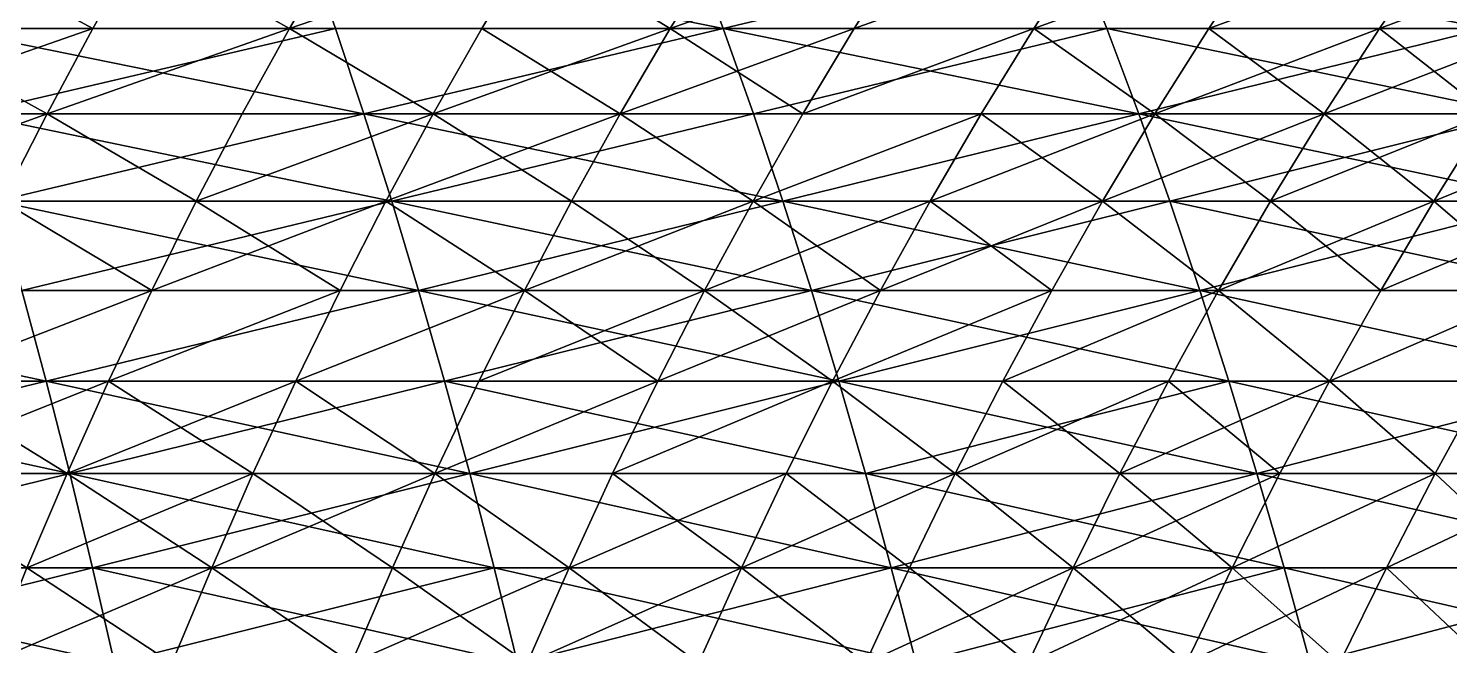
# Model space of a CAD drawing. Header units: millimetres. Extents: x -3250 to 8000, y -3250 to 3250.
# Drawn here: x 5911 to 6162.1, y 420.3 to 529.3 of the extents above; entities that cross this region are included whole.
import ezdxf

# ---------------------------------------------------------------- set-up
doc = ezdxf.new("R2010")
doc.units = ezdxf.units.MM
doc.header["$MEASUREMENT"] = 0
doc.layers.add('MESH_3D', color=2, linetype='CONTINUOUS')

msp = doc.modelspace()

# ---------------------------------------------------------------- linework, layer by layer
at = {"layer": 'MESH_3D'}
for points in [[(5886.95, 529.35, 2165.02), (5922.39, 529.35, 2192.57), (5895.03, 544.14, 2154.35)], [(5960.04, 544.14, 25851.93), (5891.07, 544.14, 25880), (5895.96, 529.35, 25892.46)], [(5895.03, 544.14, 2154.35), (5922.39, 529.35, 2192.57), (5930.74, 544.14, 2182.1)], [(5960.04, 544.14, 25851.93), (5895.96, 529.35, 25892.46), (5965.24, 529.35, 25864.27)], [(5922.39, 529.35, 2192.57), (5957.13, 529.35, 2220.99), (5930.74, 544.14, 2182.1)], [(5930.74, 544.14, 2182.1), (5957.13, 529.35, 2220.99), (5965.73, 544.14, 2210.73)], [(5957.13, 529.35, 2220.99), (6000.01, 544.14, 2240.23), (5965.73, 544.14, 2210.73)], [(5957.13, 529.35, 2220.99), (5991.15, 529.35, 2250.26), (6000.01, 544.14, 2240.23)], [(6033.79, 529.35, 25834.36), (5960.04, 544.14, 25851.93), (5965.24, 529.35, 25864.27)], [(6028.28, 544.14, 25822.16), (5960.04, 544.14, 25851.93), (6033.79, 529.35, 25834.36)], [(5991.15, 529.35, 2250.26), (6024.43, 529.35, 2280.38), (6000.01, 544.14, 2240.23)], [(6000.01, 544.14, 2240.23), (6024.43, 529.35, 2280.38), (6033.53, 544.14, 2270.57)], [(6024.43, 529.35, 2280.38), (6056.95, 529.35, 2311.31), (6066.29, 544.14, 2301.73)], [(6024.43, 529.35, 2280.38), (6066.29, 544.14, 2301.73), (6033.53, 544.14, 2270.57)], [(6095.77, 544.14, 25790.69), (6028.28, 544.14, 25822.16), (6033.79, 529.35, 25834.36)], [(6095.77, 544.14, 25790.69), (6033.79, 529.35, 25834.36), (6101.58, 529.35, 25802.75)], [(6056.95, 529.35, 2311.31), (6098.27, 544.14, 2333.71), (6066.29, 544.14, 2301.73)], [(6056.95, 529.35, 2311.31), (6088.69, 529.35, 2343.05), (6098.27, 544.14, 2333.71)], [(6088.69, 529.35, 2343.05), (6119.62, 529.35, 2375.57), (6129.43, 544.14, 2366.47)], [(6088.69, 529.35, 2343.05), (6129.43, 544.14, 2366.47), (6098.27, 544.14, 2333.71)], [(6168.55, 529.35, 25769.46), (6095.77, 544.14, 25790.69), (6101.58, 529.35, 25802.75)], [(6162.45, 544.14, 25757.55), (6095.77, 544.14, 25790.69), (6168.55, 529.35, 25769.46)], [(6119.62, 529.35, 2375.57), (6159.77, 544.14, 2399.99), (6129.43, 544.14, 2366.47)], [(6119.62, 529.35, 2375.57), (6149.74, 529.35, 2408.85), (6159.77, 544.14, 2399.99)], [(6149.74, 529.35, 2408.85), (6189.27, 544.14, 2434.27), (6159.77, 544.14, 2399.99)], [(6149.74, 529.35, 2408.85), (6179.01, 529.35, 2442.87), (6189.27, 544.14, 2434.27)], [(5879.1, 514.23, 2175.39), (5922.39, 529.35, 2192.57), (5886.95, 529.35, 2165.02)], [(5879.1, 514.23, 2175.39), (5914.28, 514.23, 2202.74), (5922.39, 529.35, 2192.57)], [(5914.28, 514.23, 24497.26), (5879.1, 514.23, 24524.61), (5886.95, 529.35, 24534.98)], [(5914.28, 514.23, 24497.26), (5886.95, 529.35, 24534.98), (5922.39, 529.35, 24507.43)], [(5895.96, 529.35, 807.54), (5965.24, 529.35, 835.73), (5970.29, 514.23, 823.74)], [(5895.96, 529.35, 807.54), (5970.29, 514.23, 823.74), (5900.71, 514.23, 795.43)], [(5965.24, 529.35, 25864.27), (5895.96, 529.35, 25892.46), (5900.71, 514.23, 25904.57)], [(5965.24, 529.35, 25864.27), (5900.71, 514.23, 25904.57), (5970.29, 514.23, 25876.26)], [(5914.28, 514.23, 2202.74), (5957.13, 529.35, 2220.99), (5922.39, 529.35, 2192.57)], [(5914.28, 514.23, 2202.74), (5948.77, 514.23, 2230.95), (5957.13, 529.35, 2220.99)], [(5957.13, 529.35, 24479.01), (5914.28, 514.23, 24497.26), (5922.39, 529.35, 24507.43)], [(5948.77, 514.23, 24469.05), (5914.28, 514.23, 24497.26), (5957.13, 529.35, 24479.01)], [(5948.77, 514.23, 2230.95), (5982.54, 514.23, 2260.02), (5957.13, 529.35, 2220.99)], [(5982.54, 514.23, 24439.98), (5948.77, 514.23, 24469.05), (5957.13, 529.35, 24479.01)], [(5957.13, 529.35, 2220.99), (5982.54, 514.23, 2260.02), (5991.15, 529.35, 2250.26)], [(5982.54, 514.23, 24439.98), (5957.13, 529.35, 24479.01), (5991.15, 529.35, 24449.74)], [(5965.24, 529.35, 835.73), (6033.79, 529.35, 865.64), (5970.29, 514.23, 823.74)], [(6033.79, 529.35, 25834.36), (5965.24, 529.35, 25864.27), (5970.29, 514.23, 25876.26)], [(5970.29, 514.23, 823.74), (6033.79, 529.35, 865.64), (6039.14, 514.23, 853.78)], [(6033.79, 529.35, 25834.36), (5970.29, 514.23, 25876.26), (6039.14, 514.23, 25846.22)], [(5982.54, 514.23, 2260.02), (6015.58, 514.23, 2289.92), (6024.43, 529.35, 2280.38)], [(5982.54, 514.23, 2260.02), (6024.43, 529.35, 2280.38), (5991.15, 529.35, 2250.26)], [(6015.58, 514.23, 24410.08), (5982.54, 514.23, 24439.98), (5991.15, 529.35, 24449.74)], [(6015.58, 514.23, 24410.08), (5991.15, 529.35, 24449.74), (6024.43, 529.35, 24419.62)], [(6015.58, 514.23, 2289.92), (6047.86, 514.23, 2320.63), (6056.95, 529.35, 2311.31)], [(6015.58, 514.23, 2289.92), (6056.95, 529.35, 2311.31), (6024.43, 529.35, 2280.38)], [(6047.86, 514.23, 24379.37), (6015.58, 514.23, 24410.08), (6024.43, 529.35, 24419.62)], [(6047.86, 514.23, 24379.37), (6024.43, 529.35, 24419.62), (6056.95, 529.35, 24388.69)], [(6033.79, 529.35, 865.64), (6101.58, 529.35, 897.25), (6107.22, 514.23, 885.53)], [(6033.79, 529.35, 865.64), (6107.22, 514.23, 885.53), (6039.14, 514.23, 853.78)], [(6101.58, 529.35, 25802.75), (6033.79, 529.35, 25834.36), (6039.14, 514.23, 25846.22)], [(6101.58, 529.35, 25802.75), (6039.14, 514.23, 25846.22), (6107.22, 514.23, 25814.47)], [(6047.86, 514.23, 2320.63), (6079.37, 514.23, 2352.14), (6088.69, 529.35, 2343.05)], [(6047.86, 514.23, 2320.63), (6088.69, 529.35, 2343.05), (6056.95, 529.35, 2311.31)], [(6088.69, 529.35, 24356.95), (6047.86, 514.23, 24379.37), (6056.95, 529.35, 24388.69)], [(6079.37, 514.23, 24347.86), (6047.86, 514.23, 24379.37), (6088.69, 529.35, 24356.95)], [(6079.37, 514.23, 2352.14), (6110.08, 514.23, 2384.42), (6088.69, 529.35, 2343.05)], [(6110.08, 514.23, 24315.58), (6079.37, 514.23, 24347.86), (6088.69, 529.35, 24356.95)], [(6088.69, 529.35, 2343.05), (6110.08, 514.23, 2384.42), (6119.62, 529.35, 2375.57)], [(6110.08, 514.23, 24315.58), (6088.69, 529.35, 24356.95), (6119.62, 529.35, 24324.43)], [(6101.58, 529.35, 897.25), (6174.49, 514.23, 918.96), (6107.22, 514.23, 885.53)], [(6101.58, 529.35, 897.25), (6168.55, 529.35, 930.54), (6174.49, 514.23, 918.96)], [(6168.55, 529.35, 25769.46), (6101.58, 529.35, 25802.75), (6107.22, 514.23, 25814.47)], [(6168.55, 529.35, 25769.46), (6107.22, 514.23, 25814.47), (6174.49, 514.23, 25781.04)], [(6110.08, 514.23, 2384.42), (6139.98, 514.23, 2417.46), (6149.74, 529.35, 2408.85)], [(6110.08, 514.23, 2384.42), (6149.74, 529.35, 2408.85), (6119.62, 529.35, 2375.57)], [(6139.98, 514.23, 24282.54), (6110.08, 514.23, 24315.58), (6119.62, 529.35, 24324.43)], [(6139.98, 514.23, 24282.54), (6119.62, 529.35, 24324.43), (6149.74, 529.35, 24291.15)], [(6139.98, 514.23, 2417.46), (6169.05, 514.23, 2451.23), (6179.01, 529.35, 2442.87)], [(6139.98, 514.23, 2417.46), (6179.01, 529.35, 2442.87), (6149.74, 529.35, 2408.85)], [(6169.05, 514.23, 24248.77), (6139.98, 514.23, 24282.54), (6149.74, 529.35, 24291.15)], [(6169.05, 514.23, 24248.77), (6149.74, 529.35, 24291.15), (6179.01, 529.35, 24257.13)], [(5871.47, 498.79, 2185.46), (5906.4, 498.79, 2212.61), (5914.28, 514.23, 2202.74)], [(5871.47, 498.79, 2185.46), (5914.28, 514.23, 2202.74), (5879.1, 514.23, 2175.39)], [(5906.4, 498.79, 24487.39), (5879.1, 514.23, 24524.61), (5914.28, 514.23, 24497.26)], [(5900.71, 514.23, 795.43), (5975.2, 498.79, 812.11), (5905.33, 498.79, 783.67)], [(5900.71, 514.23, 795.43), (5970.29, 514.23, 823.74), (5975.2, 498.79, 812.11)], [(5970.29, 514.23, 25876.26), (5900.71, 514.23, 25904.57), (5905.33, 498.79, 25916.33)], [(5970.29, 514.23, 25876.26), (5905.33, 498.79, 25916.33), (5975.2, 498.79, 25887.89)], [(5906.4, 498.79, 2212.61), (5940.65, 498.79, 2240.63), (5914.28, 514.23, 2202.74)], [(5940.65, 498.79, 24459.37), (5906.4, 498.79, 24487.39), (5914.28, 514.23, 24497.26)], [(5914.28, 514.23, 2202.74), (5940.65, 498.79, 2240.63), (5948.77, 514.23, 2230.95)], [(5940.65, 498.79, 24459.37), (5914.28, 514.23, 24497.26), (5948.77, 514.23, 24469.05)], [(5940.65, 498.79, 2240.63), (5974.18, 498.79, 2269.49), (5982.54, 514.23, 2260.02)], [(5940.65, 498.79, 2240.63), (5982.54, 514.23, 2260.02), (5948.77, 514.23, 2230.95)], [(5982.54, 514.23, 24439.98), (5940.65, 498.79, 24459.37), (5948.77, 514.23, 24469.05)], [(5974.18, 498.79, 24430.51), (5940.65, 498.79, 24459.37), (5982.54, 514.23, 24439.98)], [(5970.29, 514.23, 823.74), (6044.33, 498.79, 842.27), (5975.2, 498.79, 812.11)], [(5970.29, 514.23, 823.74), (6039.14, 514.23, 853.78), (6044.33, 498.79, 842.27)], [(6039.14, 514.23, 25846.22), (5970.29, 514.23, 25876.26), (5975.2, 498.79, 25887.89)], [(5974.18, 498.79, 2269.49), (6015.58, 514.23, 2289.92), (5982.54, 514.23, 2260.02)], [(5974.18, 498.79, 2269.49), (6006.99, 498.79, 2299.17), (6015.58, 514.23, 2289.92)], [(6006.99, 498.79, 24400.83), (5974.18, 498.79, 24430.51), (5982.54, 514.23, 24439.98)], [(6039.14, 514.23, 25846.22), (5975.2, 498.79, 25887.89), (6044.33, 498.79, 25857.73)], [(6006.99, 498.79, 24400.83), (5982.54, 514.23, 24439.98), (6015.58, 514.23, 24410.08)], [(6006.99, 498.79, 2299.17), (6039.05, 498.79, 2329.67), (6015.58, 514.23, 2289.92)], [(6039.05, 498.79, 24370.33), (6006.99, 498.79, 24400.83), (6015.58, 514.23, 24410.08)], [(6015.58, 514.23, 2289.92), (6039.05, 498.79, 2329.67), (6047.86, 514.23, 2320.63)], [(6039.05, 498.79, 24370.33), (6015.58, 514.23, 24410.08), (6047.86, 514.23, 24379.37)], [(6039.05, 498.79, 2329.67), (6079.37, 514.23, 2352.14), (6047.86, 514.23, 2320.63)], [(6039.05, 498.79, 2329.67), (6070.33, 498.79, 2360.95), (6079.37, 514.23, 2352.14)], [(6079.37, 514.23, 24347.86), (6039.05, 498.79, 24370.33), (6047.86, 514.23, 24379.37)], [(6070.33, 498.79, 24339.05), (6039.05, 498.79, 24370.33), (6079.37, 514.23, 24347.86)], [(6039.14, 514.23, 853.78), (6107.22, 514.23, 885.53), (6044.33, 498.79, 842.27)], [(6107.22, 514.23, 25814.47), (6039.14, 514.23, 25846.22), (6044.33, 498.79, 25857.73)], [(6044.33, 498.79, 842.27), (6107.22, 514.23, 885.53), (6112.7, 498.79, 874.15)], [(6107.22, 514.23, 25814.47), (6044.33, 498.79, 25857.73), (6112.7, 498.79, 25825.85)], [(6070.33, 498.79, 2360.95), (6100.83, 498.79, 2393.01), (6110.08, 514.23, 2384.42)], [(6070.33, 498.79, 2360.95), (6110.08, 514.23, 2384.42), (6079.37, 514.23, 2352.14)], [(6100.83, 498.79, 24306.99), (6070.33, 498.79, 24339.05), (6079.37, 514.23, 24347.86)], [(6100.83, 498.79, 24306.99), (6079.37, 514.23, 24347.86), (6110.08, 514.23, 24315.58)], [(6100.83, 498.79, 2393.01), (6130.51, 498.79, 2425.82), (6110.08, 514.23, 2384.42)], [(6139.98, 514.23, 24282.54), (6100.83, 498.79, 24306.99), (6110.08, 514.23, 24315.58)], [(6130.51, 498.79, 24274.18), (6100.83, 498.79, 24306.99), (6139.98, 514.23, 24282.54)], [(6107.22, 514.23, 885.53), (6174.49, 514.23, 918.96), (6180.25, 498.79, 907.72)], [(6107.22, 514.23, 885.53), (6180.25, 498.79, 907.72), (6112.7, 498.79, 874.15)], [(6174.49, 514.23, 25781.04), (6107.22, 514.23, 25814.47), (6112.7, 498.79, 25825.85)], [(6110.08, 514.23, 2384.42), (6130.51, 498.79, 2425.82), (6139.98, 514.23, 2417.46)], [(6174.49, 514.23, 25781.04), (6112.7, 498.79, 25825.85), (6180.25, 498.79, 25792.28)], [(6130.51, 498.79, 2425.82), (6159.37, 498.79, 2459.35), (6169.05, 514.23, 2451.23)], [(6130.51, 498.79, 2425.82), (6169.05, 514.23, 2451.23), (6139.98, 514.23, 2417.46)], [(6159.37, 498.79, 24240.65), (6130.51, 498.79, 24274.18), (6139.98, 514.23, 24282.54)], [(6159.37, 498.79, 24240.65), (6139.98, 514.23, 24282.54), (6169.05, 514.23, 24248.77)], [(6159.37, 498.79, 2459.35), (6187.39, 498.79, 2493.6), (6197.26, 514.23, 2485.72)], [(6159.37, 498.79, 2459.35), (6197.26, 514.23, 2485.72), (6169.05, 514.23, 2451.23)], [(6187.39, 498.79, 24206.4), (6159.37, 498.79, 24240.65), (6169.05, 514.23, 24248.77)], [(5898.77, 483.04, 2222.18), (5932.78, 483.04, 2250), (5906.4, 498.79, 2212.61)], [(5932.78, 483.04, 24450), (5898.77, 483.04, 24477.82), (5906.4, 498.79, 24487.39)], [(5905.33, 498.79, 783.67), (5979.95, 483.04, 800.83), (5909.8, 483.04, 772.28)], [(5905.33, 498.79, 783.67), (5975.2, 498.79, 812.11), (5979.95, 483.04, 800.83)], [(5975.2, 498.79, 25887.89), (5905.33, 498.79, 25916.33), (5909.8, 483.04, 25927.72)], [(5906.4, 498.79, 2212.61), (5932.78, 483.04, 2250), (5940.65, 498.79, 2240.63)], [(5932.78, 483.04, 24450), (5906.4, 498.79, 24487.39), (5940.65, 498.79, 24459.37)], [(5975.2, 498.79, 25887.89), (5909.8, 483.04, 25927.72), (5979.95, 483.04, 25899.17)], [(5932.78, 483.04, 2250), (5974.18, 498.79, 2269.49), (5940.65, 498.79, 2240.63)], [(5932.78, 483.04, 2250), (5966.08, 483.04, 2278.67), (5974.18, 498.79, 2269.49)], [(5966.08, 483.04, 24421.33), (5932.78, 483.04, 24450), (5940.65, 498.79, 24459.37)], [(5966.08, 483.04, 24421.33), (5940.65, 498.79, 24459.37), (5974.18, 498.79, 24430.51)], [(5966.08, 483.04, 2278.67), (5998.66, 483.04, 2308.15), (5974.18, 498.79, 2269.49)], [(5998.66, 483.04, 24391.85), (5966.08, 483.04, 24421.33), (5974.18, 498.79, 24430.51)], [(5974.18, 498.79, 2269.49), (5998.66, 483.04, 2308.15), (6006.99, 498.79, 2299.17)], [(5998.66, 483.04, 24391.85), (5974.18, 498.79, 24430.51), (6006.99, 498.79, 24400.83)], [(5975.2, 498.79, 812.11), (6044.33, 498.79, 842.27), (6049.37, 483.04, 831.11)], [(5975.2, 498.79, 812.11), (6049.37, 483.04, 831.11), (5979.95, 483.04, 800.83)], [(6044.33, 498.79, 25857.73), (5975.2, 498.79, 25887.89), (5979.95, 483.04, 25899.17)], [(6044.33, 498.79, 25857.73), (5979.95, 483.04, 25899.17), (6049.37, 483.04, 25868.89)], [(5998.66, 483.04, 2308.15), (6039.05, 498.79, 2329.67), (6006.99, 498.79, 2299.17)], [(5998.66, 483.04, 2308.15), (6030.5, 483.04, 2338.43), (6039.05, 498.79, 2329.67)], [(6030.5, 483.04, 24361.57), (5998.66, 483.04, 24391.85), (6006.99, 498.79, 24400.83)], [(6030.5, 483.04, 24361.57), (6006.99, 498.79, 24400.83), (6039.05, 498.79, 24370.33)], [(6030.5, 483.04, 2338.43), (6061.57, 483.04, 2369.5), (6070.33, 498.79, 2360.95)], [(6030.5, 483.04, 2338.43), (6070.33, 498.79, 2360.95), (6039.05, 498.79, 2329.67)], [(6061.57, 483.04, 24330.5), (6030.5, 483.04, 24361.57), (6039.05, 498.79, 24370.33)], [(6061.57, 483.04, 24330.5), (6039.05, 498.79, 24370.33), (6070.33, 498.79, 24339.05)], [(6044.33, 498.79, 842.27), (6112.7, 498.79, 874.15), (6118.01, 483.04, 863.12)], [(6044.33, 498.79, 842.27), (6118.01, 483.04, 863.12), (6049.37, 483.04, 831.11)], [(6112.7, 498.79, 25825.85), (6044.33, 498.79, 25857.73), (6049.37, 483.04, 25868.89)], [(6112.7, 498.79, 25825.85), (6049.37, 483.04, 25868.89), (6118.01, 483.04, 25836.88)], [(6061.57, 483.04, 2369.5), (6091.85, 483.04, 2401.34), (6100.83, 498.79, 2393.01)], [(6061.57, 483.04, 2369.5), (6100.83, 498.79, 2393.01), (6070.33, 498.79, 2360.95)], [(6091.85, 483.04, 24298.66), (6061.57, 483.04, 24330.5), (6070.33, 498.79, 24339.05)], [(6091.85, 483.04, 24298.66), (6070.33, 498.79, 24339.05), (6100.83, 498.79, 24306.99)], [(6091.85, 483.04, 2401.34), (6121.33, 483.04, 2433.92), (6100.83, 498.79, 2393.01)], [(6121.33, 483.04, 24266.08), (6091.85, 483.04, 24298.66), (6100.83, 498.79, 24306.99)], [(6100.83, 498.79, 2393.01), (6121.33, 483.04, 2433.92), (6130.51, 498.79, 2425.82)], [(6121.33, 483.04, 24266.08), (6100.83, 498.79, 24306.99), (6130.51, 498.79, 24274.18)], [(6112.7, 498.79, 874.15), (6185.83, 483.04, 896.83), (6118.01, 483.04, 863.12)], [(6112.7, 498.79, 874.15), (6180.25, 498.79, 907.72), (6185.83, 483.04, 896.83)], [(6180.25, 498.79, 25792.28), (6112.7, 498.79, 25825.85), (6118.01, 483.04, 25836.88)], [(6180.25, 498.79, 25792.28), (6118.01, 483.04, 25836.88), (6185.83, 483.04, 25803.17)], [(6121.33, 483.04, 2433.92), (6150, 483.04, 2467.22), (6159.37, 498.79, 2459.35)], [(6121.33, 483.04, 2433.92), (6159.37, 498.79, 2459.35), (6130.51, 498.79, 2425.82)], [(6150, 483.04, 24232.78), (6121.33, 483.04, 24266.08), (6130.51, 498.79, 24274.18)], [(6150, 483.04, 24232.78), (6130.51, 498.79, 24274.18), (6159.37, 498.79, 24240.65)], [(6150, 483.04, 2467.22), (6177.82, 483.04, 2501.23), (6187.39, 498.79, 2493.6)], [(6150, 483.04, 2467.22), (6187.39, 498.79, 2493.6), (6159.37, 498.79, 2459.35)], [(6177.82, 483.04, 24198.77), (6150, 483.04, 24232.78), (6159.37, 498.79, 24240.65)], [(6177.82, 483.04, 24198.77), (6159.37, 498.79, 24240.65), (6187.39, 498.79, 24206.4)], [(5838.96, 483.04, 745.49), (5909.8, 483.04, 772.28), (5914.13, 466.99, 761.25)], [(5838.96, 483.04, 745.49), (5914.13, 466.99, 761.25), (5843.01, 466.99, 734.36)], [(5914.13, 466.99, 25938.75), (5838.96, 483.04, 25954.51), (5843.01, 466.99, 25965.64)], [(5909.8, 483.04, 25927.72), (5838.96, 483.04, 25954.51), (5914.13, 466.99, 25938.75)], [(5891.39, 466.99, 2231.44), (5932.78, 483.04, 2250), (5898.77, 483.04, 2222.18)], [(5891.39, 466.99, 2231.44), (5925.17, 466.99, 2259.08), (5932.78, 483.04, 2250)], [(5932.78, 483.04, 24450), (5891.39, 466.99, 24468.56), (5898.77, 483.04, 24477.82)], [(5925.17, 466.99, 24440.92), (5891.39, 466.99, 24468.56), (5932.78, 483.04, 24450)], [(5909.8, 483.04, 772.28), (5979.95, 483.04, 800.83), (5914.13, 466.99, 761.25)], [(5979.95, 483.04, 25899.17), (5909.8, 483.04, 25927.72), (5914.13, 466.99, 25938.75)], [(5914.13, 466.99, 761.25), (5979.95, 483.04, 800.83), (5984.55, 466.99, 789.91)], [(5979.95, 483.04, 25899.17), (5914.13, 466.99, 25938.75), (5984.55, 466.99, 25910.09)], [(5925.17, 466.99, 2259.08), (5958.25, 466.99, 2287.55), (5966.08, 483.04, 2278.67)], [(5925.17, 466.99, 2259.08), (5966.08, 483.04, 2278.67), (5932.78, 483.04, 2250)], [(5966.08, 483.04, 24421.33), (5925.17, 466.99, 24440.92), (5932.78, 483.04, 24450)], [(5958.25, 466.99, 24412.45), (5925.17, 466.99, 24440.92), (5966.08, 483.04, 24421.33)], [(5958.25, 466.99, 2287.55), (5998.66, 483.04, 2308.15), (5966.08, 483.04, 2278.67)], [(5958.25, 466.99, 2287.55), (5990.61, 466.99, 2316.83), (5998.66, 483.04, 2308.15)], [(5998.66, 483.04, 24391.85), (5958.25, 466.99, 24412.45), (5966.08, 483.04, 24421.33)], [(5990.61, 466.99, 24383.17), (5958.25, 466.99, 24412.45), (5998.66, 483.04, 24391.85)], [(5979.95, 483.04, 800.83), (6049.37, 483.04, 831.11), (5984.55, 466.99, 789.91)], [(6054.24, 466.99, 25879.68), (5979.95, 483.04, 25899.17), (5984.55, 466.99, 25910.09)], [(6049.37, 483.04, 25868.89), (5979.95, 483.04, 25899.17), (6054.24, 466.99, 25879.68)], [(5984.55, 466.99, 789.91), (6049.37, 483.04, 831.11), (6054.24, 466.99, 820.32)], [(5990.61, 466.99, 2316.83), (6022.23, 466.99, 2346.91), (6030.5, 483.04, 2338.43)], [(5990.61, 466.99, 2316.83), (6030.5, 483.04, 2338.43), (5998.66, 483.04, 2308.15)], [(6022.23, 466.99, 24353.09), (5990.61, 466.99, 24383.17), (5998.66, 483.04, 24391.85)], [(6022.23, 466.99, 24353.09), (5998.66, 483.04, 24391.85), (6030.5, 483.04, 24361.57)], [(6022.23, 466.99, 2346.91), (6053.09, 466.99, 2377.77), (6061.57, 483.04, 2369.5)], [(6022.23, 466.99, 2346.91), (6061.57, 483.04, 2369.5), (6030.5, 483.04, 2338.43)], [(6053.09, 466.99, 24322.23), (6022.23, 466.99, 24353.09), (6030.5, 483.04, 24361.57)], [(6053.09, 466.99, 24322.23), (6030.5, 483.04, 24361.57), (6061.57, 483.04, 24330.5)], [(6049.37, 483.04, 831.11), (6123.15, 466.99, 852.45), (6054.24, 466.99, 820.32)], [(6049.37, 483.04, 831.11), (6118.01, 483.04, 863.12), (6123.15, 466.99, 852.45)], [(6118.01, 483.04, 25836.88), (6049.37, 483.04, 25868.89), (6054.24, 466.99, 25879.68)], [(6053.09, 466.99, 2377.77), (6091.85, 483.04, 2401.34), (6061.57, 483.04, 2369.5)], [(6053.09, 466.99, 2377.77), (6083.17, 466.99, 2409.39), (6091.85, 483.04, 2401.34)], [(6091.85, 483.04, 24298.66), (6053.09, 466.99, 24322.23), (6061.57, 483.04, 24330.5)], [(6083.17, 466.99, 24290.61), (6053.09, 466.99, 24322.23), (6091.85, 483.04, 24298.66)], [(6118.01, 483.04, 25836.88), (6054.24, 466.99, 25879.68), (6123.15, 466.99, 25847.55)], [(6083.17, 466.99, 2409.39), (6121.33, 483.04, 2433.92), (6091.85, 483.04, 2401.34)], [(6083.17, 466.99, 2409.39), (6112.45, 466.99, 2441.75), (6121.33, 483.04, 2433.92)], [(6121.33, 483.04, 24266.08), (6083.17, 466.99, 24290.61), (6091.85, 483.04, 24298.66)], [(6112.45, 466.99, 24258.25), (6083.17, 466.99, 24290.61), (6121.33, 483.04, 24266.08)], [(6112.45, 466.99, 2441.75), (6140.92, 466.99, 2474.83), (6121.33, 483.04, 2433.92)], [(6140.92, 466.99, 24225.17), (6112.45, 466.99, 24258.25), (6121.33, 483.04, 24266.08)], [(6118.01, 483.04, 863.12), (6185.83, 483.04, 896.83), (6191.24, 466.99, 886.29)], [(6118.01, 483.04, 863.12), (6191.24, 466.99, 886.29), (6123.15, 466.99, 852.45)], [(6191.24, 466.99, 25813.71), (6118.01, 483.04, 25836.88), (6123.15, 466.99, 25847.55)], [(6185.83, 483.04, 25803.17), (6118.01, 483.04, 25836.88), (6191.24, 466.99, 25813.71)], [(6121.33, 483.04, 2433.92), (6140.92, 466.99, 2474.83), (6150, 483.04, 2467.22)], [(6140.92, 466.99, 24225.17), (6121.33, 483.04, 24266.08), (6150, 483.04, 24232.78)], [(6140.92, 466.99, 2474.83), (6177.82, 483.04, 2501.23), (6150, 483.04, 2467.22)], [(6140.92, 466.99, 2474.83), (6168.56, 466.99, 2508.61), (6177.82, 483.04, 2501.23)], [(6177.82, 483.04, 24198.77), (6140.92, 466.99, 24225.17), (6150, 483.04, 24232.78)], [(6168.56, 466.99, 24191.39), (6140.92, 466.99, 24225.17), (6177.82, 483.04, 24198.77)], [(5843.01, 466.99, 734.36), (5918.31, 450.66, 750.6), (5846.92, 450.66, 723.61)], [(5843.01, 466.99, 734.36), (5914.13, 466.99, 761.25), (5918.31, 450.66, 750.6)], [(5914.13, 466.99, 25938.75), (5843.01, 466.99, 25965.64), (5846.92, 450.66, 25976.39)], [(5914.13, 466.99, 25938.75), (5846.92, 450.66, 25976.39), (5918.31, 450.66, 25949.4)], [(5884.25, 450.66, 2240.39), (5925.17, 466.99, 2259.08), (5891.39, 466.99, 2231.44)], [(5884.25, 450.66, 2240.39), (5917.81, 450.66, 2267.84), (5925.17, 466.99, 2259.08)], [(5917.81, 450.66, 24432.16), (5884.25, 450.66, 24459.61), (5891.39, 466.99, 24468.56)], [(5917.81, 450.66, 24432.16), (5891.39, 466.99, 24468.56), (5925.17, 466.99, 24440.92)], [(5914.13, 466.99, 761.25), (5989, 450.66, 779.37), (5918.31, 450.66, 750.6)], [(5914.13, 466.99, 761.25), (5984.55, 466.99, 789.91), (5989, 450.66, 779.37)], [(5984.55, 466.99, 25910.09), (5914.13, 466.99, 25938.75), (5918.31, 450.66, 25949.4)], [(5917.81, 450.66, 2267.84), (5950.68, 450.66, 2296.12), (5925.17, 466.99, 2259.08)], [(5958.25, 466.99, 24412.45), (5917.81, 450.66, 24432.16), (5925.17, 466.99, 24440.92)], [(5950.68, 450.66, 24403.88), (5917.81, 450.66, 24432.16), (5958.25, 466.99, 24412.45)], [(5984.55, 466.99, 25910.09), (5918.31, 450.66, 25949.4), (5989, 450.66, 25920.63)], [(5925.17, 466.99, 2259.08), (5950.68, 450.66, 2296.12), (5958.25, 466.99, 2287.55)], [(5950.68, 450.66, 2296.12), (5982.83, 450.66, 2325.22), (5958.25, 466.99, 2287.55)], [(5982.83, 450.66, 24374.78), (5950.68, 450.66, 24403.88), (5958.25, 466.99, 24412.45)], [(5958.25, 466.99, 2287.55), (5982.83, 450.66, 2325.22), (5990.61, 466.99, 2316.83)], [(5982.83, 450.66, 24374.78), (5958.25, 466.99, 24412.45), (5990.61, 466.99, 24383.17)], [(5982.83, 450.66, 2325.22), (6014.24, 450.66, 2355.1), (6022.23, 466.99, 2346.91)], [(5982.83, 450.66, 2325.22), (6022.23, 466.99, 2346.91), (5990.61, 466.99, 2316.83)], [(6022.23, 466.99, 24353.09), (5982.83, 450.66, 24374.78), (5990.61, 466.99, 24383.17)], [(6014.24, 450.66, 24344.9), (5982.83, 450.66, 24374.78), (6022.23, 466.99, 24353.09)], [(5984.55, 466.99, 789.91), (6054.24, 466.99, 820.32), (6058.95, 450.66, 809.89)], [(5984.55, 466.99, 789.91), (6058.95, 450.66, 809.89), (5989, 450.66, 779.37)], [(6054.24, 466.99, 25879.68), (5984.55, 466.99, 25910.09), (5989, 450.66, 25920.63)], [(6054.24, 466.99, 25879.68), (5989, 450.66, 25920.63), (6058.95, 450.66, 25890.11)], [(6014.24, 450.66, 2355.1), (6053.09, 466.99, 2377.77), (6022.23, 466.99, 2346.91)], [(6014.24, 450.66, 2355.1), (6044.9, 450.66, 2385.76), (6053.09, 466.99, 2377.77)], [(6053.09, 466.99, 24322.23), (6014.24, 450.66, 24344.9), (6022.23, 466.99, 24353.09)], [(6044.9, 450.66, 24314.24), (6014.24, 450.66, 24344.9), (6053.09, 466.99, 24322.23)], [(6044.9, 450.66, 2385.76), (6074.78, 450.66, 2417.17), (6053.09, 466.99, 2377.77)], [(6074.78, 450.66, 24282.83), (6044.9, 450.66, 24314.24), (6053.09, 466.99, 24322.23)], [(6053.09, 466.99, 2377.77), (6074.78, 450.66, 2417.17), (6083.17, 466.99, 2409.39)], [(6074.78, 450.66, 24282.83), (6053.09, 466.99, 24322.23), (6083.17, 466.99, 24290.61)], [(6054.24, 466.99, 820.32), (6128.11, 450.66, 842.14), (6058.95, 450.66, 809.89)], [(6054.24, 466.99, 820.32), (6123.15, 466.99, 852.45), (6128.11, 450.66, 842.14)], [(6123.15, 466.99, 25847.55), (6054.24, 466.99, 25879.68), (6058.95, 450.66, 25890.11)], [(6123.15, 466.99, 25847.55), (6058.95, 450.66, 25890.11), (6128.11, 450.66, 25857.86)], [(6074.78, 450.66, 2417.17), (6103.88, 450.66, 2449.32), (6112.45, 466.99, 2441.75)], [(6074.78, 450.66, 2417.17), (6112.45, 466.99, 2441.75), (6083.17, 466.99, 2409.39)], [(6103.88, 450.66, 24250.68), (6074.78, 450.66, 24282.83), (6083.17, 466.99, 24290.61)], [(6103.88, 450.66, 24250.68), (6083.17, 466.99, 24290.61), (6112.45, 466.99, 24258.25)], [(6103.88, 450.66, 2449.32), (6132.16, 450.66, 2482.19), (6140.92, 466.99, 2474.83)], [(6103.88, 450.66, 2449.32), (6140.92, 466.99, 2474.83), (6112.45, 466.99, 2441.75)], [(6132.16, 450.66, 24217.81), (6103.88, 450.66, 24250.68), (6112.45, 466.99, 24258.25)], [(6132.16, 450.66, 24217.81), (6112.45, 466.99, 24258.25), (6140.92, 466.99, 24225.17)], [(6123.15, 466.99, 852.45), (6196.46, 450.66, 876.11), (6128.11, 450.66, 842.14)], [(6123.15, 466.99, 852.45), (6191.24, 466.99, 886.29), (6196.46, 450.66, 876.11)], [(6191.24, 466.99, 25813.71), (6123.15, 466.99, 25847.55), (6128.11, 450.66, 25857.86)], [(6191.24, 466.99, 25813.71), (6128.11, 450.66, 25857.86), (6196.46, 450.66, 25823.89)], [(6132.16, 450.66, 2482.19), (6159.61, 450.66, 2515.75), (6140.92, 466.99, 2474.83)], [(6159.61, 450.66, 24184.25), (6132.16, 450.66, 24217.81), (6140.92, 466.99, 24225.17)], [(6140.92, 466.99, 2474.83), (6159.61, 450.66, 2515.75), (6168.56, 466.99, 2508.61)], [(6159.61, 450.66, 24184.25), (6140.92, 466.99, 24225.17), (6168.56, 466.99, 24191.39)], [(6159.61, 450.66, 2515.75), (6186.22, 450.66, 2549.98), (6168.56, 466.99, 2508.61)], [(6186.22, 450.66, 24150.02), (6159.61, 450.66, 24184.25), (6168.56, 466.99, 24191.39)], [(5846.92, 450.66, 723.61), (5918.31, 450.66, 750.6), (5850.69, 434.04, 713.24)], [(5918.31, 450.66, 25949.4), (5846.92, 450.66, 25976.39), (5850.69, 434.04, 25986.76)], [(5850.69, 434.04, 713.24), (5918.31, 450.66, 750.6), (5922.34, 434.04, 740.34)], [(5918.31, 450.66, 25949.4), (5850.69, 434.04, 25986.76), (5922.34, 434.04, 25959.66)], [(5884.25, 450.66, 2240.39), (5910.72, 434.04, 2276.29), (5917.81, 450.66, 2267.84)], [(5910.72, 434.04, 24423.71), (5884.25, 450.66, 24459.61), (5917.81, 450.66, 24432.16)], [(5910.72, 434.04, 2276.29), (5950.68, 450.66, 2296.12), (5917.81, 450.66, 2267.84)], [(5910.72, 434.04, 2276.29), (5943.38, 434.04, 2304.39), (5950.68, 450.66, 2296.12)], [(5943.38, 434.04, 24395.61), (5910.72, 434.04, 24423.71), (5917.81, 450.66, 24432.16)], [(5943.38, 434.04, 24395.61), (5917.81, 450.66, 24432.16), (5950.68, 450.66, 24403.88)], [(5918.31, 450.66, 750.6), (5993.28, 434.04, 769.21), (5922.34, 434.04, 740.34)], [(5918.31, 450.66, 750.6), (5989, 450.66, 779.37), (5993.28, 434.04, 769.21)], [(5989, 450.66, 25920.63), (5918.31, 450.66, 25949.4), (5922.34, 434.04, 25959.66)], [(5989, 450.66, 25920.63), (5922.34, 434.04, 25959.66), (5993.28, 434.04, 25930.79)], [(5943.38, 434.04, 2304.39), (5982.83, 450.66, 2325.22), (5950.68, 450.66, 2296.12)], [(5943.38, 434.04, 2304.39), (5975.32, 434.04, 2333.3), (5982.83, 450.66, 2325.22)], [(5975.32, 434.04, 24366.7), (5943.38, 434.04, 24395.61), (5950.68, 450.66, 24403.88)], [(5975.32, 434.04, 24366.7), (5950.68, 450.66, 24403.88), (5982.83, 450.66, 24374.78)], [(5975.32, 434.04, 2333.3), (6006.54, 434.04, 2363), (5982.83, 450.66, 2325.22)], [(6006.54, 434.04, 24337), (5975.32, 434.04, 24366.7), (5982.83, 450.66, 24374.78)], [(5982.83, 450.66, 2325.22), (6006.54, 434.04, 2363), (6014.24, 450.66, 2355.1)], [(6006.54, 434.04, 24337), (5982.83, 450.66, 24374.78), (6014.24, 450.66, 24344.9)], [(5989, 450.66, 779.37), (6058.95, 450.66, 809.89), (6063.48, 434.04, 799.84)], [(5989, 450.66, 779.37), (6063.48, 434.04, 799.84), (5993.28, 434.04, 769.21)], [(6063.48, 434.04, 25900.16), (5989, 450.66, 25920.63), (5993.28, 434.04, 25930.79)], [(6058.95, 450.66, 25890.11), (5989, 450.66, 25920.63), (6063.48, 434.04, 25900.16)], [(6006.54, 434.04, 2363), (6037, 434.04, 2393.46), (6044.9, 450.66, 2385.76)], [(6006.54, 434.04, 2363), (6044.9, 450.66, 2385.76), (6014.24, 450.66, 2355.1)], [(6037, 434.04, 24306.54), (6006.54, 434.04, 24337), (6014.24, 450.66, 24344.9)], [(6037, 434.04, 24306.54), (6014.24, 450.66, 24344.9), (6044.9, 450.66, 24314.24)], [(6037, 434.04, 2393.46), (6066.7, 434.04, 2424.68), (6074.78, 450.66, 2417.17)], [(6037, 434.04, 2393.46), (6074.78, 450.66, 2417.17), (6044.9, 450.66, 2385.76)], [(6066.7, 434.04, 24275.32), (6037, 434.04, 24306.54), (6044.9, 450.66, 24314.24)], [(6066.7, 434.04, 24275.32), (6044.9, 450.66, 24314.24), (6074.78, 450.66, 24282.83)], [(6058.95, 450.66, 809.89), (6132.9, 434.04, 832.2), (6063.48, 434.04, 799.84)], [(6058.95, 450.66, 809.89), (6128.11, 450.66, 842.14), (6132.9, 434.04, 832.2)], [(6128.11, 450.66, 25857.86), (6058.95, 450.66, 25890.11), (6063.48, 434.04, 25900.16)], [(6128.11, 450.66, 25857.86), (6063.48, 434.04, 25900.16), (6132.9, 434.04, 25867.8)], [(6066.7, 434.04, 2424.68), (6095.61, 434.04, 2456.62), (6074.78, 450.66, 2417.17)], [(6095.61, 434.04, 24243.38), (6066.7, 434.04, 24275.32), (6074.78, 450.66, 24282.83)], [(6074.78, 450.66, 2417.17), (6095.61, 434.04, 2456.62), (6103.88, 450.66, 2449.32)], [(6095.61, 434.04, 24243.38), (6074.78, 450.66, 24282.83), (6103.88, 450.66, 24250.68)], [(6095.61, 434.04, 2456.62), (6123.71, 434.04, 2489.28), (6132.16, 450.66, 2482.19)], [(6095.61, 434.04, 2456.62), (6132.16, 450.66, 2482.19), (6103.88, 450.66, 2449.32)], [(6123.71, 434.04, 24210.72), (6095.61, 434.04, 24243.38), (6103.88, 450.66, 24250.68)], [(6123.71, 434.04, 24210.72), (6103.88, 450.66, 24250.68), (6132.16, 450.66, 24217.81)], [(6123.71, 434.04, 2489.28), (6150.99, 434.04, 2522.62), (6159.61, 450.66, 2515.75)], [(6123.71, 434.04, 2489.28), (6159.61, 450.66, 2515.75), (6132.16, 450.66, 2482.19)], [(6159.61, 450.66, 24184.25), (6123.71, 434.04, 24210.72), (6132.16, 450.66, 24217.81)], [(6150.99, 434.04, 24177.38), (6123.71, 434.04, 24210.72), (6159.61, 450.66, 24184.25)], [(6128.11, 450.66, 842.14), (6201.49, 434.04, 866.3), (6132.9, 434.04, 832.2)], [(6128.11, 450.66, 842.14), (6196.46, 450.66, 876.11), (6201.49, 434.04, 866.3)], [(6201.49, 434.04, 25833.7), (6128.11, 450.66, 25857.86), (6132.9, 434.04, 25867.8)], [(6196.46, 450.66, 25823.89), (6128.11, 450.66, 25857.86), (6201.49, 434.04, 25833.7)], [(6150.99, 434.04, 2522.62), (6177.43, 434.04, 2556.64), (6186.22, 450.66, 2549.98)], [(6150.99, 434.04, 2522.62), (6186.22, 450.66, 2549.98), (6159.61, 450.66, 2515.75)], [(6177.43, 434.04, 24143.36), (6150.99, 434.04, 24177.38), (6159.61, 450.66, 24184.25)], [(6177.43, 434.04, 24143.36), (6159.61, 450.66, 24184.25), (6186.22, 450.66, 24150.02)], [(5850.69, 434.04, 713.24), (5922.34, 434.04, 740.34), (5854.32, 417.15, 703.27)], [(5926.21, 417.15, 25969.54), (5850.69, 434.04, 25986.76), (5854.32, 417.15, 25996.73)], [(5922.34, 434.04, 25959.66), (5850.69, 434.04, 25986.76), (5926.21, 417.15, 25969.54)], [(5854.32, 417.15, 703.27), (5922.34, 434.04, 740.34), (5926.21, 417.15, 730.46)], [(5903.9, 417.15, 2284.42), (5943.38, 434.04, 2304.39), (5910.72, 434.04, 2276.29)], [(5903.9, 417.15, 2284.42), (5936.36, 417.15, 2312.35), (5943.38, 434.04, 2304.39)], [(5936.36, 417.15, 24387.65), (5903.9, 417.15, 24415.58), (5910.72, 434.04, 24423.71)], [(5936.36, 417.15, 24387.65), (5910.72, 434.04, 24423.71), (5943.38, 434.04, 24395.61)], [(5922.34, 434.04, 740.34), (5993.28, 434.04, 769.21), (5997.4, 417.15, 759.43)], [(5922.34, 434.04, 740.34), (5997.4, 417.15, 759.43), (5926.21, 417.15, 730.46)], [(5993.28, 434.04, 25930.79), (5922.34, 434.04, 25959.66), (5926.21, 417.15, 25969.54)], [(5993.28, 434.04, 25930.79), (5926.21, 417.15, 25969.54), (5997.4, 417.15, 25940.57)], [(5936.36, 417.15, 2312.35), (5968.11, 417.15, 2341.08), (5943.38, 434.04, 2304.39)], [(5968.11, 417.15, 24358.92), (5936.36, 417.15, 24387.65), (5943.38, 434.04, 24395.61)], [(5943.38, 434.04, 2304.39), (5968.11, 417.15, 2341.08), (5975.32, 434.04, 2333.3)], [(5968.11, 417.15, 24358.92), (5943.38, 434.04, 24395.61), (5975.32, 434.04, 24366.7)], [(5968.11, 417.15, 2341.08), (5999.13, 417.15, 2370.59), (6006.54, 434.04, 2363)], [(5968.11, 417.15, 2341.08), (6006.54, 434.04, 2363), (5975.32, 434.04, 2333.3)], [(5999.13, 417.15, 24329.41), (5968.11, 417.15, 24358.92), (5975.32, 434.04, 24366.7)], [(5999.13, 417.15, 24329.41), (5975.32, 434.04, 24366.7), (6006.54, 434.04, 24337)], [(5993.28, 434.04, 769.21), (6063.48, 434.04, 799.84), (6067.85, 417.15, 790.16)], [(5993.28, 434.04, 769.21), (6067.85, 417.15, 790.16), (5997.4, 417.15, 759.43)], [(6063.48, 434.04, 25900.16), (5993.28, 434.04, 25930.79), (5997.4, 417.15, 25940.57)], [(6063.48, 434.04, 25900.16), (5997.4, 417.15, 25940.57), (6067.85, 417.15, 25909.84)], [(5999.13, 417.15, 2370.59), (6029.41, 417.15, 2400.87), (6037, 434.04, 2393.46)], [(5999.13, 417.15, 2370.59), (6037, 434.04, 2393.46), (6006.54, 434.04, 2363)], [(6029.41, 417.15, 24299.13), (5999.13, 417.15, 24329.41), (6006.54, 434.04, 24337)], [(6029.41, 417.15, 24299.13), (6006.54, 434.04, 24337), (6037, 434.04, 24306.54)], [(6029.41, 417.15, 2400.87), (6058.92, 417.15, 2431.89), (6037, 434.04, 2393.46)], [(6058.92, 417.15, 24268.11), (6029.41, 417.15, 24299.13), (6037, 434.04, 24306.54)], [(6037, 434.04, 2393.46), (6058.92, 417.15, 2431.89), (6066.7, 434.04, 2424.68)], [(6058.92, 417.15, 24268.11), (6037, 434.04, 24306.54), (6066.7, 434.04, 24275.32)], [(6058.92, 417.15, 2431.89), (6087.65, 417.15, 2463.64), (6095.61, 434.04, 2456.62)], [(6058.92, 417.15, 2431.89), (6095.61, 434.04, 2456.62), (6066.7, 434.04, 2424.68)], [(6087.65, 417.15, 24236.36), (6058.92, 417.15, 24268.11), (6066.7, 434.04, 24275.32)], [(6063.48, 434.04, 799.84), (6132.9, 434.04, 832.2), (6137.5, 417.15, 822.64)], [(6063.48, 434.04, 799.84), (6137.5, 417.15, 822.64), (6067.85, 417.15, 790.16)], [(6132.9, 434.04, 25867.8), (6063.48, 434.04, 25900.16), (6067.85, 417.15, 25909.84)], [(6087.65, 417.15, 24236.36), (6066.7, 434.04, 24275.32), (6095.61, 434.04, 24243.38)], [(6132.9, 434.04, 25867.8), (6067.85, 417.15, 25909.84), (6137.5, 417.15, 25877.36)], [(6087.65, 417.15, 2463.64), (6123.71, 434.04, 2489.28), (6095.61, 434.04, 2456.62)], [(6087.65, 417.15, 2463.64), (6115.58, 417.15, 2496.1), (6123.71, 434.04, 2489.28)], [(6115.58, 417.15, 24203.9), (6087.65, 417.15, 24236.36), (6095.61, 434.04, 24243.38)], [(6115.58, 417.15, 24203.9), (6095.61, 434.04, 24243.38), (6123.71, 434.04, 24210.72)], [(6115.58, 417.15, 2496.1), (6142.69, 417.15, 2529.24), (6150.99, 434.04, 2522.62)], [(6115.58, 417.15, 2496.1), (6150.99, 434.04, 2522.62), (6123.71, 434.04, 2489.28)], [(6142.69, 417.15, 24170.76), (6115.58, 417.15, 24203.9), (6123.71, 434.04, 24210.72)], [(6142.69, 417.15, 24170.76), (6123.71, 434.04, 24210.72), (6150.99, 434.04, 24177.38)], [(6132.9, 434.04, 832.2), (6206.33, 417.15, 856.85), (6137.5, 417.15, 822.64)], [(6132.9, 434.04, 832.2), (6201.49, 434.04, 866.3), (6206.33, 417.15, 856.85)], [(6201.49, 434.04, 25833.7), (6132.9, 434.04, 25867.8), (6137.5, 417.15, 25877.36)], [(6201.49, 434.04, 25833.7), (6137.5, 417.15, 25877.36), (6206.33, 417.15, 25843.15)], [(6142.69, 417.15, 2529.24), (6168.97, 417.15, 2563.05), (6150.99, 434.04, 2522.62)], [(6168.97, 417.15, 24136.95), (6142.69, 417.15, 24170.76), (6150.99, 434.04, 24177.38)], [(6150.99, 434.04, 2522.62), (6168.97, 417.15, 2563.05), (6177.43, 434.04, 2556.64)], [(6168.97, 417.15, 24136.95), (6150.99, 434.04, 24177.38), (6177.43, 434.04, 24143.36)]]:
    msp.add_3dface(points, dxfattribs=at)

doc.saveas('drawing.dxf')
